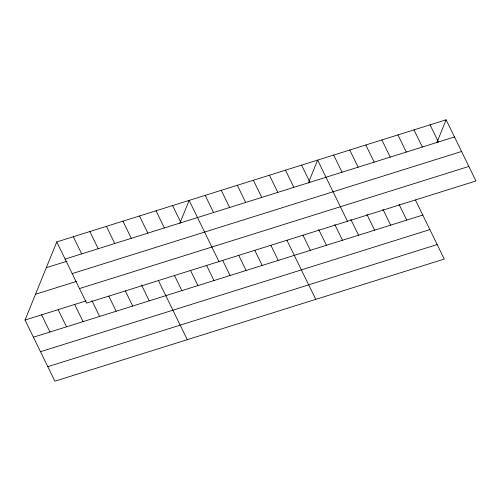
<?xml version="1.0" encoding="UTF-8"?>
<svg xmlns="http://www.w3.org/2000/svg" width="501" height="501" viewBox="0 0 501 501"><rect width="100%" height="100%" fill="white"/><g stroke="black" fill="none" stroke-linecap="round" stroke-linejoin="round"><path stroke-width="0.75" d="M415.423 199.968L444.249 259.073L54.885 381.198L25.05 320.033L56.751 241.927L446.115 119.802L475.95 180.967L86.579 303.092L56.751 241.927M179.834 223.314L189.134 200.406L218.968 261.572M308.328 183.015L317.628 160.101L347.456 221.267M436.822 142.71L446.115 119.802M65.117 259.086L454.482 136.955M46.286 267.703L67.153 261.159M72.2 273.609L461.571 151.477M35.508 294.262L76.521 281.399M79.496 288.57L468.867 166.438M25.05 320.033L86.203 300.85M33.417 337.192L422.788 215.061M40.5 351.715L429.871 229.583M47.795 366.676L437.166 244.551M430.058 124.837L438.425 141.99M413.995 129.878L422.362 147.031M397.932 134.913L406.298 152.066M381.875 139.954L390.241 157.107M399.028 204.314L406.724 220.096M365.811 144.989L374.178 162.142M382.964 209.355L390.661 225.137M349.748 150.024L358.115 167.184M366.901 214.39L374.604 230.172M333.685 155.066L342.051 172.219M350.844 219.432L358.541 235.213M334.781 224.467L342.477 240.248M301.564 165.142L309.931 182.295M318.717 229.508L326.414 245.29M285.501 170.177L293.868 187.33M302.992 235.232L310.357 250.325M269.444 175.218L277.811 192.371M286.929 240.267L315.762 299.373M253.381 180.254L261.747 197.407M270.872 245.308L278.23 260.401M237.317 185.295L245.684 202.448M254.809 250.343L262.173 265.436M221.26 190.33L229.627 207.483M238.745 255.378L246.11 270.477M205.197 195.365L213.564 212.524M222.688 260.42L230.047 275.512M206.625 265.455L213.99 280.554M172.588 205.598L180.955 222.751M190.562 270.496L197.926 285.589M156.036 210.783L164.403 227.942M174.498 275.531L181.863 290.63M139.491 215.975L147.858 233.128M158.441 280.573L187.268 339.678M122.939 221.166L131.306 238.319M141.558 285.075L149.254 300.857M106.394 226.358L114.76 243.511M125.344 290.949L132.709 306.048M89.848 231.55L98.215 248.703M108.792 296.141L116.157 311.24M73.296 236.741L81.663 253.894M91.915 300.644L99.611 316.425M74.693 304.464L83.06 321.617M58.147 309.656L66.514 326.809M41.596 314.847L49.962 332"/></g></svg>
